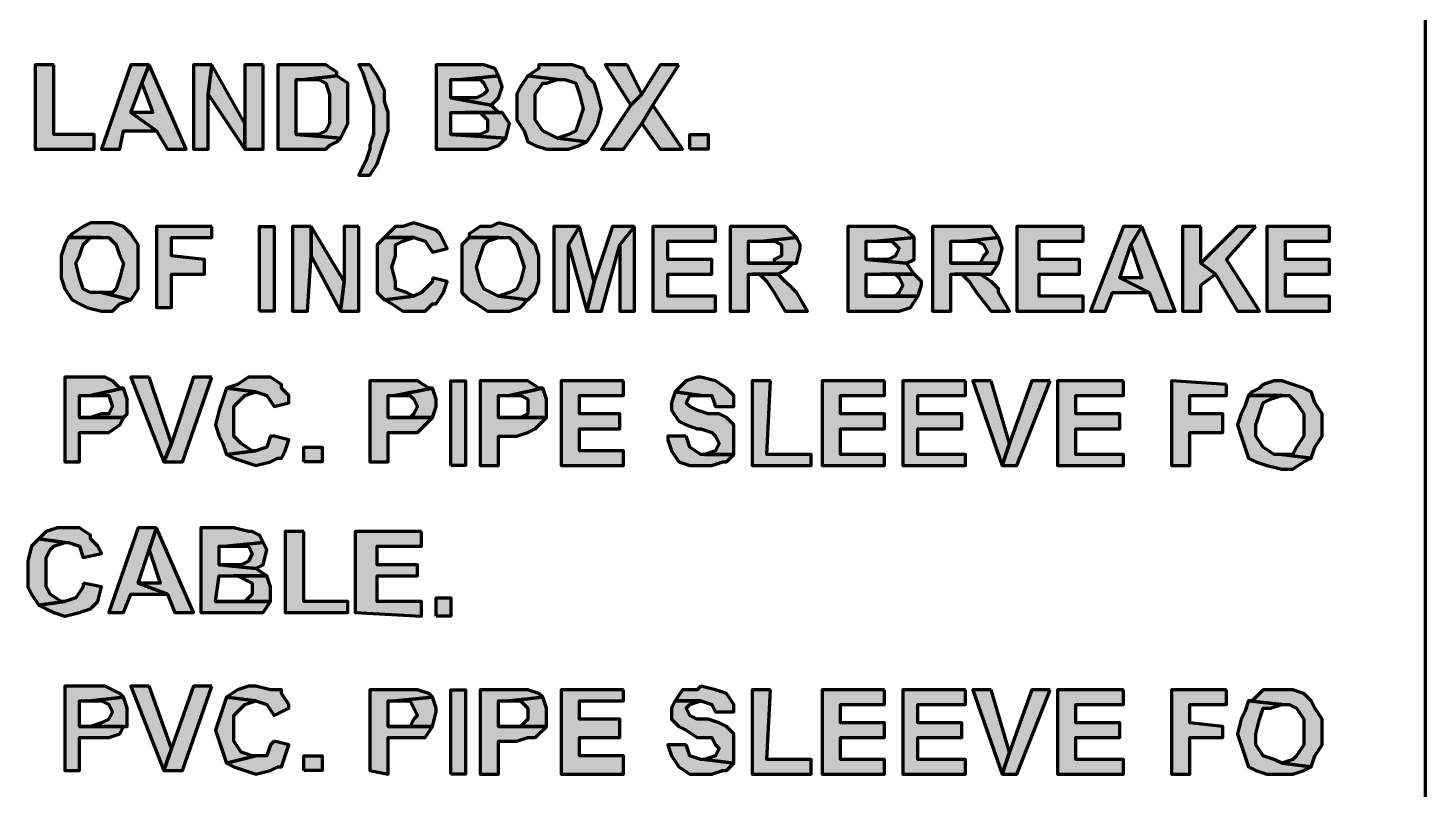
# Model space of a CAD drawing. Header units: inches. Extents: x 16 to 776, y 37 to 575.
# Drawn here: x 637.2 to 700.5, y 135 to 169.5 of the extents above; entities that cross this region are included whole.
import ezdxf

# ---------------------------------------------------------------- set-up
doc = ezdxf.new("R2010")
doc.units = ezdxf.units.IN
doc.header["$MEASUREMENT"] = 0
doc.layers.add('H', color=7, linetype='CONTINUOUS', lineweight=100)
doc.layers.add('P', color=250, linetype='CONTINUOUS', lineweight=100)

msp = doc.modelspace()

# ---------------------------------------------------------------- hatches: boundary and pattern name
at = {"layer": 'H', "linetype": 'Continuous'}
for points in [[(638.333, 167.833), (637.5, 167.833), (637.5, 164), (640.167, 164), (640.167, 164.667), (638.333, 164.667)], [(642.667, 167.833), (641.833, 167.833), (640.5, 164), (641.333, 164), (641.5, 164.833), (643, 164.833), (641.833, 165.667), (642.333, 167)], [(642.667, 167.833), (642.333, 167), (642.833, 165.667), (641.833, 165.667), (643, 164.833), (643.5, 164), (644.333, 164)], [(645.5, 167.833), (644.667, 167.833), (644.667, 164), (645.333, 164), (645.333, 166.5)], [(645.5, 167.833), (645.333, 166.5), (647, 164), (647, 165.167)], [(647.833, 167.833), (647, 167.833), (647, 165.167), (647, 164), (647.833, 164)], [(650, 167.833), (648.5, 167.833), (648.5, 164), (650, 164), (650.167, 164), (650.667, 164), (650.833, 164.167), (651.167, 164.333), (651.333, 164.5), (649.333, 164.667), (649.333, 167.167), (649.667, 167.167), (651.167, 167.333), (651.167, 167.5), (650.667, 167.833), (650.5, 167.833)], [(651.167, 167.333), (649.667, 167.167), (649.833, 167.167), (650.333, 167.167), (650.667, 167), (650.833, 166.5), (650.833, 166), (650.833, 165.667), (650.833, 165.167), (650.667, 164.833), (650.333, 164.667), (650, 164.667), (649.333, 164.667), (651.333, 164.5), (651.667, 165.167), (651.667, 165.333), (651.667, 165.833), (651.667, 166.333), (651.667, 166.833), (651.667, 167)], [(652.667, 167.833), (652.167, 167.833), (652.333, 167.5), (652.5, 167), (652.667, 166.5), (652.833, 166), (652.833, 165.333), (652.833, 164.833), (652.833, 164.667), (652.667, 164.167), (652.667, 164), (652.5, 163.5), (652.167, 162.833), (652.667, 162.833), (653, 163.333), (653.167, 163.833), (653.333, 164.333), (653.5, 164.833), (653.5, 165.333), (653.5, 165.667), (653.333, 166.167), (653.333, 166.667), (653.167, 167), (653, 167.333)], [(657.167, 167.833), (655.667, 167.833), (655.667, 164), (657, 164), (657.5, 164), (657.833, 164), (658, 164), (658.5, 164.167), (658.833, 164.5), (656.333, 164.667), (656.333, 165.667), (657, 165.667), (658.667, 165.667), (658.5, 165.667), (658.167, 166), (656.333, 166.333), (656.333, 167.167), (656.833, 167.167), (658.5, 167.333), (658.333, 167.667), (657.833, 167.833), (657.667, 167.833)], [(658.5, 167.333), (656.833, 167.167), (657.167, 167.167), (657.667, 167.167), (657.833, 167), (658, 166.667), (657.833, 166.5), (657.5, 166.333), (657, 166.333), (656.333, 166.333), (658.167, 166), (658.5, 166.333), (658.667, 166.833)], [(659.833, 167.333), (659.5, 166.833), (659.333, 166.5), (659.333, 165.833), (659.333, 165.333), (659.667, 164.833), (659.833, 164.333), (660.167, 164.167), (660.667, 164), (661.167, 164), (661.667, 164), (662.167, 164.167), (662.5, 164.333), (661.167, 164.5), (660.833, 164.667), (660.5, 164.833), (660.167, 165.333), (660.167, 165.833), (660.167, 166.5), (660.5, 167), (660.667, 167), (661.167, 167.167)], [(661.167, 167.833), (660.833, 167.833), (660.333, 167.833), (660.333, 167.667), (659.833, 167.333), (661.167, 167.167), (661.5, 167.167), (662, 167), (662.167, 166.5), (662.333, 165.833), (662.167, 165.333), (662, 164.833), (661.667, 164.667), (661.167, 164.5), (662.5, 164.333), (662.833, 164.833), (663, 165.167), (663.167, 165.833), (663, 166.5), (662.833, 167), (662.5, 167.333), (662.333, 167.667), (661.833, 167.833)], [(666.667, 167.833), (665.833, 167.833), (665, 166.5), (664.5, 166), (663.167, 164), (664.167, 164), (665, 165.167), (665.5, 166)], [(664.333, 167.833), (663.333, 167.833), (664.5, 166), (665, 166.5)], [(665.5, 166), (665, 165.167), (665.833, 164), (666.833, 164)], [(658.667, 165.667), (657, 165.667), (657.167, 165.667), (657.667, 165.667), (658, 165.333), (658, 165.167), (658, 164.833), (657.667, 164.667), (657.167, 164.667), (656.333, 164.667), (658.833, 164.5), (659, 165.167)], [(667.167, 164), (667.167, 164.667), (668, 164.667), (668, 164)], [(640.5, 160.667), (640, 160.667), (639.667, 160.5), (639.167, 160.167), (639, 160), (640.5, 160), (640.833, 160), (641.167, 159.667), (641.333, 159.167), (641.5, 158.833), (641.333, 158.167), (641.167, 157.667), (641, 157.5), (640.5, 157.5), (641.833, 157.167), (642.167, 157.667), (642.167, 158.167), (642.167, 158.667), (642.167, 158.833), (642.167, 159.167), (642.167, 159.667), (641.833, 160.167), (641.5, 160.5), (641, 160.667)], [(645.5, 160.5), (643, 160.5), (643, 156.833), (643.667, 156.833), (643.667, 158.333), (645.167, 158.333), (645.167, 159), (643.667, 159.167), (643.667, 160), (645.5, 160)], [(647.667, 156.667), (647.667, 160.5), (648.333, 160.5), (648.333, 156.667)], [(650, 160.5), (649.167, 160.5), (649.167, 156.667), (649.833, 156.667), (650, 159.167)], [(650, 160.5), (650, 159.167), (651.333, 156.667), (651.5, 158)], [(652.167, 160.5), (651.5, 160.5), (651.5, 158), (651.333, 156.667), (652.167, 156.667)], [(654.667, 160.667), (654.167, 160.5), (653.833, 160.5), (653.333, 160), (654.667, 160), (655.167, 159.833), (655.5, 159.333), (656.167, 159.5), (656, 159.833), (655.833, 160.167), (655.667, 160.333), (655.167, 160.5)], [(658.5, 160.667), (658.167, 160.5), (657.667, 160.5), (657.167, 160.167), (657.167, 160), (658.5, 160), (659, 160), (659.333, 159.667), (659.5, 159.167), (659.667, 158.667), (659.5, 158), (659.333, 157.667), (659, 157.5), (658.5, 157.333), (659.833, 157.167), (660.167, 157.5), (660.333, 158), (660.333, 158.667), (660.333, 159.167), (660.167, 159.667), (659.833, 160), (659.5, 160.333), (659.167, 160.5)], [(662.167, 160.5), (661, 160.5), (661, 156.667), (661.667, 156.667), (661.667, 159.667)], [(662.167, 160.5), (661.667, 159.667), (662.5, 156.667), (662.833, 158)], [(664.667, 160.5), (663.667, 160.5), (662.833, 158), (662.5, 156.667), (663.167, 156.667), (664, 159.667)], [(664.667, 160.5), (664, 159.667), (664, 156.667), (664.667, 156.667)], [(668.333, 160.5), (665.5, 160.5), (665.5, 156.667), (668.333, 156.667), (668.333, 157.333), (666.167, 157.333), (666.167, 158.333), (668.167, 158.333), (668.167, 159), (666.167, 159), (666.167, 159.833), (668.333, 159.833)], [(670.667, 160.5), (669, 160.5), (669, 156.667), (669.833, 156.667), (669.833, 158.333), (670, 158.333), (671.167, 158.333), (671.5, 158.5), (671.833, 158.833), (669.833, 158.833), (669.833, 159.833), (670.5, 159.833), (672, 160), (671.5, 160.5), (671.333, 160.5)], [(676, 160.5), (674.333, 160.5), (674.333, 156.667), (675.667, 156.667), (676.167, 156.667), (676.5, 156.667), (676.667, 156.667), (677.167, 156.833), (677.5, 157.333), (675.167, 157.333), (675.167, 158.333), (675.833, 158.333), (677.333, 158.333), (677, 158.833), (675.167, 159), (675.167, 159.833), (675.667, 159.833), (677.333, 160), (677, 160.333), (676.5, 160.5)], [(680, 160.5), (678.167, 160.5), (678.167, 156.667), (679, 156.667), (679, 158.333), (679.167, 158.333), (680.333, 158.333), (680.833, 158.333), (681.167, 158.833), (679, 158.833), (679, 159.833), (679.667, 159.833), (681.167, 160), (680.833, 160.5), (680.5, 160.5)], [(685, 160.5), (682, 160.5), (682, 156.667), (685, 156.667), (685, 157.333), (683, 157.333), (683, 158.333), (684.833, 158.333), (684.833, 159), (683, 159), (683, 159.833), (685, 159.833)], [(687.667, 160.5), (686.833, 160.5), (685.333, 156.667), (686, 156.667), (686.333, 157.5), (688, 157.5), (686.667, 158.167), (687.167, 159.667)], [(687.667, 160.5), (687.167, 159.667), (687.667, 158.167), (686.667, 158.167), (688, 157.5), (688.333, 156.667), (689.167, 156.667)], [(690.333, 160.5), (689.5, 160.5), (689.5, 156.667), (690.333, 156.667), (690.333, 157.833), (691, 158.333), (690.333, 158.833)], [(692.833, 160.5), (692, 160.5), (690.333, 158.833), (691, 158.333), (692, 156.667), (693, 156.667), (691.5, 159)], [(696.167, 160.5), (693.333, 160.5), (693.333, 156.667), (696.167, 156.667), (696.167, 157.333), (694.167, 157.333), (694.167, 158.333), (696.167, 158.333), (696.167, 159), (694.167, 159), (694.167, 159.833), (696.167, 159.833)], [(639, 160), (638.833, 159.667), (638.667, 159.167), (638.667, 158.667), (638.667, 158.167), (638.833, 157.667), (639.167, 157.167), (639.5, 157), (639.833, 156.833), (640.5, 156.667), (641, 156.667), (641.333, 157), (641.833, 157.167), (640.5, 157.5), (640, 157.5), (639.667, 157.667), (639.5, 158.167), (639.333, 158.833), (639.5, 159.167), (639.667, 159.667), (640, 160), (640.5, 160)], [(653.333, 160), (653, 159.667), (653, 159.167), (653, 158.667), (653, 158), (653, 157.5), (653.333, 157.167), (654.667, 157.333), (654.333, 157.5), (653.833, 157.667), (653.833, 158), (653.667, 158.667), (653.833, 159.167), (653.833, 159.667), (654.167, 159.833), (654.667, 160)], [(657.167, 160), (656.833, 159.667), (656.833, 159.167), (656.833, 158.667), (656.833, 158), (656.833, 157.5), (657.167, 157.167), (657.5, 157), (658, 156.667), (658.5, 156.667), (659, 156.667), (659.5, 156.833), (659.833, 157.167), (658.5, 157.333), (658.167, 157.5), (657.833, 157.667), (657.667, 158), (657.5, 158.667), (657.667, 159.167), (657.833, 159.667), (658, 159.833), (658.5, 160)], [(672, 160), (670.5, 159.833), (671, 159.833), (671.333, 159.667), (671.333, 159.333), (671.333, 159.167), (671, 159), (671, 158.833), (670.5, 158.833), (669.833, 158.833), (671.833, 158.833), (672, 158.833), (672.167, 159.5), (672.167, 159.667)], [(677.333, 160), (675.667, 159.833), (675.833, 159.833), (676.333, 159.833), (676.5, 159.667), (676.667, 159.5), (676.5, 159.167), (676.167, 159), (675.667, 159), (675.167, 159), (677, 158.833), (677.333, 159), (677.333, 159.667)], [(681.167, 160), (679.667, 159.833), (680.167, 159.833), (680.5, 159.667), (680.667, 159.333), (680.5, 159.167), (680.333, 158.833), (680.167, 158.833), (679.5, 158.833), (679, 158.833), (681.167, 158.833), (681.333, 159.5)], [(655.5, 158.167), (655.5, 158), (655, 157.5), (654.667, 157.333), (653.333, 157.167), (653.667, 157), (654.167, 156.667), (654.667, 156.667), (655.167, 156.667), (655.5, 157), (655.667, 157), (656, 157.5), (656.167, 158)], [(671.167, 158.333), (670, 158.333), (670.333, 158.333), (670.5, 158.167), (670.667, 158), (671, 157.5), (671.5, 156.667), (672.5, 156.667), (672, 157.5), (671.833, 157.667), (671.5, 158)], [(677.333, 158.333), (675.833, 158.333), (676, 158.333), (676.5, 158.333), (676.667, 158.167), (676.833, 157.833), (676.667, 157.5), (676.5, 157.333), (675.833, 157.333), (675.167, 157.333), (677.5, 157.333), (677.667, 157.833), (677.667, 158)], [(680.333, 158.333), (679.167, 158.333), (679.5, 158.333), (679.833, 158), (680.167, 157.5), (680.833, 156.667), (681.667, 156.667), (681.167, 157.5), (681.167, 157.667), (680.833, 158)], [(640, 153.667), (638.833, 153.667), (638.833, 149.833), (639.5, 149.833), (639.5, 151.167), (640, 151.167), (640.333, 151.167), (640.833, 151.167), (641.333, 151.5), (641.5, 151.833), (639.5, 151.833), (639.5, 152.833), (640, 152.833), (641.5, 153.167), (641.333, 153.167), (641, 153.5), (640.667, 153.667)], [(642.667, 153.667), (641.833, 153.667), (643.333, 149.833), (643.667, 150.667)], [(645.5, 153.667), (644.667, 153.667), (643.667, 150.667), (643.333, 149.833), (644.167, 149.833)], [(647.5, 153.667), (647.167, 153.667), (646.667, 153.333), (646.167, 153.167), (647.5, 153), (648, 152.833), (648.333, 152.333), (649, 152.5), (649, 152.833), (648.667, 153.167), (648.667, 153.333), (648.167, 153.667)], [(654, 153.5), (652.667, 153.5), (652.667, 149.833), (653.5, 149.833), (653.5, 151.167), (654, 151.167), (654.333, 151.167), (654.833, 151.167), (655.167, 151.5), (655.5, 151.833), (653.5, 151.833), (653.5, 152.833), (653.833, 152.833), (655.5, 153.167), (655.333, 153.167), (654.833, 153.5), (654.667, 153.5)], [(656.333, 149.667), (656.333, 153.5), (657, 153.5), (657, 149.667)], [(659, 153.5), (657.667, 153.5), (657.667, 149.667), (658.5, 149.667), (658.5, 151), (659, 151), (659.333, 151), (659.833, 151.167), (660.167, 151.333), (660.667, 151.833), (658.5, 151.833), (658.5, 152.833), (659, 152.833), (660.5, 153.167), (660.333, 153.167), (659.833, 153.5), (659.667, 153.5)], [(664.167, 153.5), (661.333, 153.5), (661.333, 149.667), (664.167, 149.667), (664.167, 150.333), (662.167, 150.333), (662.167, 151.333), (664, 151.333), (664, 152), (662.167, 152), (662.167, 152.833), (664.167, 152.833)], [(667.667, 153.667), (667.5, 153.667), (667, 153.5), (666.833, 153.333), (666.5, 153), (667.667, 152.833), (668.167, 152.833), (668.333, 152.333), (669.167, 152.333), (669.167, 152.833), (668.833, 153.167), (668.333, 153.5)], [(670.833, 153.5), (670, 153.5), (670, 149.667), (672.667, 149.667), (672.667, 150.167), (670.667, 150.167)], [(676, 153.5), (673.167, 153.5), (673.167, 149.667), (676, 149.667), (676, 150.167), (674, 150.167), (674, 151.333), (676, 151.333), (676, 152), (674, 152), (674, 152.833), (676, 152.833)], [(679.667, 153.5), (676.833, 153.5), (676.833, 149.667), (679.667, 149.667), (679.667, 150.167), (677.5, 150.167), (677.5, 151.333), (679.5, 151.333), (679.5, 152), (677.5, 152), (677.5, 152.833), (679.667, 152.833)], [(680.833, 153.5), (680, 153.5), (681.333, 149.667), (681.667, 150.667)], [(683.5, 153.5), (682.667, 153.5), (681.667, 150.667), (681.333, 149.667), (682, 149.667)], [(686.833, 153.5), (683.833, 153.5), (683.833, 149.667), (686.833, 149.667), (686.833, 150.167), (684.667, 150.167), (684.667, 151.333), (686.667, 151.333), (686.667, 152), (684.667, 152), (684.667, 152.833), (686.833, 152.833)], [(691.5, 153.333), (689, 153.5), (689, 149.667), (689.833, 149.667), (689.833, 151.167), (691.333, 151.167), (691.333, 152), (689.833, 152), (689.833, 152.833), (691.5, 152.833)], [(694, 153.5), (693.667, 153.5), (693.167, 153.333), (693, 153.167), (692.667, 153), (692.5, 152.833), (694, 152.833), (694.333, 152.833), (694.667, 152.5), (695, 152), (695, 151.5), (695, 151), (694.667, 150.5), (694.5, 150.167), (694, 150.167), (695.333, 150), (695.5, 150.5), (695.833, 151), (695.833, 151.5), (695.833, 152), (695.5, 152.5), (695.333, 153), (695, 153.167), (694.5, 153.333)], [(641.5, 153.167), (640, 152.833), (640.5, 152.833), (640.833, 152.833), (641, 152.333), (640.833, 152), (640.5, 152), (640, 151.833), (639.5, 151.833), (641.5, 151.833), (641.667, 152), (641.667, 152.333), (641.667, 152.667)], [(646.167, 153.167), (646, 152.667), (645.833, 152.167), (645.667, 151.5), (645.833, 151), (646, 150.667), (646.167, 150.167), (647.5, 150.333), (647.333, 150.333), (646.833, 150.667), (646.5, 151), (646.5, 151.667), (646.5, 152.333), (646.833, 152.667), (647, 152.833), (647.5, 153)], [(655.5, 153.167), (653.833, 152.833), (654.5, 152.833), (654.667, 152.667), (654.833, 152.333), (654.667, 152), (654.5, 151.833), (653.833, 151.833), (653.5, 151.833), (655.5, 151.833), (655.667, 152.333), (655.667, 152.667)], [(660.5, 153.167), (659, 152.833), (659.5, 152.833), (659.833, 152.667), (659.833, 152.333), (659.833, 152), (659.5, 151.833), (659, 151.833), (658.5, 151.833), (660.667, 151.833), (660.667, 152.333), (660.667, 152.667)], [(666.5, 153), (666.333, 152.5), (666.333, 152.167), (666.667, 151.667), (667, 151.5), (667.5, 151.333), (667.667, 151.333), (668.167, 151.167), (668.333, 151), (668.5, 150.667), (668.333, 150.333), (667.833, 150.167), (669.167, 150.167), (669.167, 150.667), (669.167, 150.833), (669.167, 151.5), (668.833, 151.833), (668.5, 152), (668, 152), (667.5, 152.167), (667.167, 152.333), (667, 152.5), (667.167, 152.833), (667.667, 152.833)], [(692.5, 152.833), (692.333, 152.333), (692.167, 152), (692, 151.5), (692.167, 151), (692.333, 150.5), (692.5, 150), (692.833, 149.833), (693.333, 149.667), (694, 149.5), (694.5, 149.5), (695, 149.833), (695.333, 150), (694, 150.167), (693.667, 150.167), (693.167, 150.5), (692.833, 151), (692.833, 151.5), (693, 152), (693.167, 152.5), (693.5, 152.667), (694, 152.833)], [(648.333, 151), (648.167, 151), (648, 150.5), (647.5, 150.333), (646.167, 150.167), (646.5, 150), (647, 149.833), (647.5, 149.667), (648.167, 149.833), (648.5, 150), (648.667, 150), (648.833, 150.333), (649, 150.833)], [(667, 151), (666.167, 151), (666.167, 150.833), (666.333, 150.333), (666.667, 149.833), (667.167, 149.667), (667.833, 149.667), (668.167, 149.667), (668.667, 149.833), (668.833, 149.833), (669.167, 150.167), (667.833, 150.167), (667.667, 150.167), (667.167, 150.5)], [(649.667, 149.833), (649.667, 150.5), (650.5, 150.5), (650.5, 149.833)], [(637.667, 146.333), (637.333, 146), (637.167, 145.333), (637.167, 144.833), (637.167, 144.167), (637.333, 143.833), (637.667, 143.333), (638.833, 143.5), (638.667, 143.5), (638.167, 143.833), (638, 144.167), (638, 144.833), (638, 145.5), (638.167, 145.833), (638.333, 146), (638.833, 146.167)], [(639, 146.833), (638.5, 146.833), (638, 146.667), (637.667, 146.333), (638.833, 146.167), (639, 146.167), (639.5, 146), (639.667, 145.5), (640.5, 145.667), (640.333, 146), (640, 146.333), (640, 146.5), (639.5, 146.833)], [(643, 146.833), (642.167, 146.833), (640.833, 143), (641.5, 143), (641.833, 143.833), (643.5, 143.833), (642.167, 144.333), (642.667, 145.833)], [(643, 146.833), (642.667, 145.833), (643.167, 144.333), (642.167, 144.333), (643.5, 143.833), (643.833, 143), (644.667, 143)], [(646.5, 146.833), (645, 146.833), (645, 143), (646.333, 143), (646.833, 143), (647.333, 143), (647.833, 143), (648.167, 143.5), (645.667, 143.5), (645.833, 144.667), (646.5, 144.667), (648, 144.667), (647.5, 145), (645.833, 145.167), (645.833, 146), (646.167, 146), (647.833, 146.167), (647.667, 146.5), (647.333, 146.667), (647.167, 146.667)], [(649.667, 146.667), (648.833, 146.667), (648.833, 143), (651.667, 143), (651.667, 143.5), (649.667, 143.5)], [(655, 146.667), (652, 146.667), (652, 143), (655, 142.833), (655, 143.5), (653, 143.5), (653, 144.667), (654.833, 144.667), (654.833, 145.167), (653, 145.167), (653, 146), (655, 146)], [(647.833, 146.167), (646.167, 146), (646.5, 146), (647, 146), (647.167, 146), (647.333, 145.667), (647.167, 145.333), (646.833, 145.167), (646.333, 145.167), (645.833, 145.167), (647.5, 145), (647.833, 145.167), (648, 145.833)], [(648, 144.667), (646.5, 144.667), (646.667, 144.667), (647, 144.5), (647.333, 144.333), (647.333, 144), (647.333, 143.833), (647, 143.5), (646.5, 143.5), (645.667, 143.5), (648.167, 143.5), (648.167, 144), (648.167, 144.167)], [(639.667, 144.333), (639.667, 144.167), (639.333, 143.667), (638.833, 143.5), (637.667, 143.333), (638, 143.167), (638.333, 143), (638.833, 142.833), (639.5, 143), (640, 143.167), (640.333, 143.5), (640.5, 144.167)], [(655.667, 142.833), (655.667, 143.667), (656.333, 143.667), (656.333, 142.833)], [(640, 139.667), (638.833, 139.667), (638.833, 135.833), (639.5, 135.833), (639.5, 137.333), (640, 137.333), (640.333, 137.333), (640.833, 137.333), (641.333, 137.5), (641.5, 137.833), (639.5, 137.833), (639.5, 139), (640, 139), (641.5, 139.167), (641.333, 139.333), (641, 139.5), (640.667, 139.667)], [(642.667, 139.667), (641.833, 139.667), (643.333, 135.833), (643.667, 136.833)], [(645.5, 139.667), (644.667, 139.667), (643.667, 136.833), (643.333, 135.833), (644.167, 135.833)], [(647.5, 139.667), (647.167, 139.667), (646.667, 139.5), (646.167, 139.167), (647.5, 139), (648, 138.833), (648.333, 138.333), (649, 138.667), (649, 138.833), (648.667, 139.333), (648.667, 139.5), (648.167, 139.5)], [(654, 139.5), (652.667, 139.5), (652.667, 135.833), (653.5, 135.667), (653.5, 137.333), (654, 137.333), (654.333, 137.333), (654.833, 137.333), (655.167, 137.333), (655.5, 137.833), (653.5, 137.833), (653.5, 139), (653.833, 139), (655.5, 139.167), (655.333, 139.333), (654.833, 139.5), (654.667, 139.5)], [(656.333, 135.667), (656.333, 139.5), (657, 139.5), (657, 135.667)], [(659, 139.5), (657.667, 139.5), (657.667, 135.667), (658.5, 135.667), (658.5, 137.167), (659, 137.167), (659.333, 137.167), (659.833, 137.333), (660.167, 137.333), (660.667, 137.833), (658.5, 137.833), (658.5, 139), (659, 139), (660.5, 139.167), (660.333, 139.333), (659.833, 139.5), (659.667, 139.5)], [(664.167, 139.5), (661.333, 139.5), (661.333, 135.667), (664.167, 135.667), (664.167, 136.5), (662.167, 136.5), (662.167, 137.333), (664, 137.333), (664, 138.167), (662.167, 138.167), (662.167, 139), (664.167, 139)], [(667.667, 139.667), (667.5, 139.5), (667, 139.5), (666.833, 139.5), (666.5, 139), (667.667, 139), (668.167, 138.833), (668.333, 138.5), (669.167, 138.5), (669.167, 138.833), (668.833, 139.333), (668.333, 139.5)], [(670.833, 139.5), (670, 139.5), (670, 135.667), (672.667, 135.667), (672.667, 136.333), (670.667, 136.333)], [(676, 139.5), (673.167, 139.5), (673.167, 135.667), (676, 135.667), (676, 136.333), (674, 136.333), (674, 137.333), (676, 137.333), (676, 138), (674, 138), (674, 138.833), (676, 138.833)], [(679.667, 139.5), (676.833, 139.5), (676.833, 135.667), (679.667, 135.667), (679.667, 136.333), (677.5, 136.333), (677.5, 137.333), (679.5, 137.333), (679.5, 138), (677.5, 138), (677.5, 138.833), (679.667, 138.833)], [(680.833, 139.5), (680, 139.5), (681.333, 135.667), (681.667, 136.667)], [(683.5, 139.5), (682.667, 139.5), (681.667, 136.667), (681.333, 135.667), (682, 135.667)], [(686.833, 139.5), (683.833, 139.5), (683.833, 135.667), (686.833, 135.667), (686.833, 136.333), (684.667, 136.333), (684.667, 137.333), (686.667, 137.333), (686.667, 138), (684.667, 138), (684.667, 138.833), (686.833, 138.833)], [(691.5, 139.5), (689, 139.5), (689, 135.667), (689.833, 135.667), (689.833, 137.333), (691.333, 137.333), (691.333, 137.833), (689.833, 138), (689.833, 138.833), (691.5, 138.833)], [(694, 139.5), (693.667, 139.5), (693.167, 139.5), (693, 139.333), (692.667, 139), (692.5, 139), (694, 138.833), (694.333, 138.833), (694.667, 138.667), (695, 138.167), (695, 137.5), (695, 137), (694.667, 136.5), (694.5, 136.333), (694, 136.167), (695.333, 136), (695.5, 136.5), (695.833, 137), (695.833, 137.5), (695.833, 138.167), (695.5, 138.667), (695.333, 139), (695, 139.333), (694.5, 139.5)], [(641.5, 139.167), (640, 139), (640.5, 139), (640.833, 138.833), (641, 138.5), (640.833, 138.167), (640.5, 138), (640, 137.833), (639.5, 137.833), (641.5, 137.833), (641.667, 137.833), (641.667, 138.5), (641.667, 138.667)], [(646.167, 139.167), (646, 138.667), (645.833, 138.167), (645.667, 137.667), (645.833, 137.167), (646, 136.667), (646.167, 136.167), (647.5, 136.5), (647.333, 136.5), (646.833, 136.667), (646.5, 137.167), (646.5, 137.833), (646.5, 138.333), (646.833, 138.667), (647, 138.833), (647.5, 139)], [(655.5, 139.167), (653.833, 139), (654.5, 139), (654.667, 138.667), (654.833, 138.333), (654.667, 138.167), (654.5, 137.833), (653.833, 137.833), (653.5, 137.833), (655.5, 137.833), (655.667, 138.5), (655.667, 138.667)], [(660.5, 139.167), (659, 139), (659.5, 139), (659.833, 138.667), (659.833, 138.333), (659.833, 138.167), (659.5, 137.833), (659, 137.833), (658.5, 137.833), (660.667, 137.833), (660.667, 138.333), (660.667, 138.667)], [(666.5, 139), (666.333, 138.667), (666.333, 138.167), (666.667, 137.833), (667, 137.667), (667.5, 137.333), (667.667, 137.333), (668.167, 137.333), (668.333, 137), (668.5, 136.833), (668.333, 136.5), (667.833, 136.333), (669.167, 136.167), (669.167, 136.333), (669.167, 136.833), (669.167, 137), (669.167, 137.333), (669.167, 137.5), (668.833, 137.833), (668.5, 138), (668, 138.167), (667.5, 138.167), (667.167, 138.333), (667, 138.667), (667.167, 138.833), (667.667, 139)], [(692.5, 139), (692.333, 138.5), (692.167, 138.167), (692, 137.5), (692.167, 137), (692.333, 136.5), (692.5, 136), (692.833, 135.833), (693.333, 135.667), (694, 135.667), (694.5, 135.667), (695, 135.833), (695.333, 136), (694, 136.167), (693.667, 136.333), (693.167, 136.5), (692.833, 137), (692.833, 137.5), (693, 138.167), (693.167, 138.667), (693.5, 138.667), (694, 138.833)], [(648.333, 137.167), (648.167, 137), (648, 136.5), (647.5, 136.5), (646.167, 136.167), (646.5, 136), (647, 135.833), (647.5, 135.667), (648.167, 135.833), (648.5, 136), (648.667, 136), (648.833, 136.5), (649, 137)], [(667, 137), (666.167, 137), (666.333, 136.5), (666.667, 136), (667.167, 135.667), (667.833, 135.667), (668.167, 135.667), (668.667, 135.833), (668.833, 135.833), (669.167, 136.167), (667.833, 136.333), (667.667, 136.333), (667.167, 136.5)], [(649.667, 135.833), (649.667, 136.5), (650.5, 136.5), (650.5, 135.833)]]:
    msp.add_hatch(color=0, dxfattribs=at).paths.add_polyline_path(points)

# ---------------------------------------------------------------- linework, layer by layer
at = {"layer": 'P', "color": 0, "linetype": 'Continuous'}
for points in [[(700.5, 558.333), (700.5, 53.833)], [(638.333, 167.833), (637.5, 167.833), (637.5, 164), (640.167, 164), (640.167, 164.667), (638.333, 164.667), (638.333, 167.833)], [(642.667, 167.833), (641.833, 167.833), (640.5, 164), (641.333, 164), (641.5, 164.833), (643, 164.833), (641.833, 165.667), (642.333, 167), (642.667, 167.833)], [(642.667, 167.833), (642.333, 167), (642.833, 165.667), (641.833, 165.667), (643, 164.833), (643.5, 164), (644.333, 164), (642.667, 167.833)], [(645.5, 167.833), (644.667, 167.833), (644.667, 164), (645.333, 164), (645.333, 166.5), (645.5, 167.833)], [(645.5, 167.833), (645.333, 166.5), (647, 164), (647, 165.167), (645.5, 167.833)], [(647.833, 167.833), (647, 167.833), (647, 165.167), (647, 164), (647.833, 164), (647.833, 167.833)], [(650, 167.833), (648.5, 167.833), (648.5, 164), (650, 164), (650.167, 164), (650.667, 164), (650.833, 164.167), (651.167, 164.333), (651.333, 164.5), (649.333, 164.667), (649.333, 167.167), (649.667, 167.167), (651.167, 167.333), (651.167, 167.5), (650.667, 167.833), (650.5, 167.833), (650, 167.833)], [(651.167, 167.333), (649.667, 167.167), (649.833, 167.167), (650.333, 167.167), (650.667, 167), (650.833, 166.5), (650.833, 166.5), (650.833, 166), (650.833, 165.667), (650.833, 165.167), (650.667, 164.833), (650.333, 164.667), (650, 164.667), (649.333, 164.667), (651.333, 164.5), (651.667, 165.167), (651.667, 165.333), (651.667, 165.833), (651.667, 166.333), (651.667, 166.833), (651.667, 167), (651.167, 167.333)], [(652.667, 167.833), (652.167, 167.833), (652.333, 167.5), (652.5, 167), (652.667, 166.5), (652.667, 166.5), (652.833, 166), (652.833, 165.333), (652.833, 165.333), (652.833, 164.833), (652.833, 164.667), (652.667, 164.167), (652.667, 164), (652.5, 163.5), (652.5, 163.5), (652.167, 162.833), (652.667, 162.833), (653, 163.333), (653.167, 163.833), (653.333, 164.333), (653.333, 164.333), (653.5, 164.833), (653.5, 165.333), (653.5, 165.667), (653.333, 166.167), (653.333, 166.667), (653.167, 167), (653, 167.333), (652.667, 167.833)], [(657.167, 167.833), (655.667, 167.833), (655.667, 164), (657, 164), (657.5, 164), (657.833, 164), (658, 164), (658.5, 164.167), (658.833, 164.5), (656.333, 164.667), (656.333, 165.667), (657, 165.667), (658.667, 165.667), (658.5, 165.667), (658.167, 166), (656.333, 166.333), (656.333, 167.167), (656.833, 167.167), (658.5, 167.333), (658.333, 167.667), (657.833, 167.833), (657.667, 167.833), (657.167, 167.833)], [(658.5, 167.333), (656.833, 167.167), (657.167, 167.167), (657.667, 167.167), (657.833, 167), (658, 166.667), (657.833, 166.5), (657.5, 166.333), (657.5, 166.333), (657, 166.333), (656.333, 166.333), (658.167, 166), (658.5, 166.333), (658.667, 166.833), (658.5, 167.333)], [(659.833, 167.333), (659.5, 166.833), (659.333, 166.5), (659.333, 165.833), (659.333, 165.333), (659.667, 164.833), (659.833, 164.333), (660.167, 164.167), (660.667, 164), (661.167, 164), (661.667, 164), (662.167, 164.167), (662.5, 164.333), (662.5, 164.333), (661.167, 164.5), (660.833, 164.667), (660.5, 164.833), (660.5, 164.833), (660.167, 165.333), (660.167, 165.833), (660.167, 165.833), (660.167, 166.5), (660.5, 167), (660.667, 167), (661.167, 167.167), (659.833, 167.333)], [(661.167, 167.833), (660.833, 167.833), (660.333, 167.833), (660.333, 167.667), (659.833, 167.333), (659.833, 167.333), (661.167, 167.167), (661.5, 167.167), (662, 167), (662.167, 166.5), (662.333, 165.833), (662.333, 165.833), (662.167, 165.333), (662, 164.833), (661.667, 164.667), (661.167, 164.5), (662.5, 164.333), (662.833, 164.833), (663, 165.167), (663.167, 165.833), (663.167, 165.833), (663, 166.5), (662.833, 167), (662.5, 167.333), (662.333, 167.667), (661.833, 167.833), (661.167, 167.833)], [(666.667, 167.833), (665.833, 167.833), (665, 166.5), (664.5, 166), (663.167, 164), (664.167, 164), (665, 165.167), (665.5, 166), (666.667, 167.833)], [(664.333, 167.833), (663.333, 167.833), (664.5, 166), (665, 166.5), (664.333, 167.833)], [(665.5, 166), (665, 165.167), (665.833, 164), (666.833, 164), (665.5, 166)], [(658.667, 165.667), (657, 165.667), (657.167, 165.667), (657.667, 165.667), (658, 165.333), (658, 165.167), (658, 164.833), (657.667, 164.667), (657.167, 164.667), (656.333, 164.667), (658.833, 164.5), (659, 165.167), (659, 165.167), (658.667, 165.667)], [(667.167, 164), (667.167, 164.667), (668, 164.667), (668, 164), (667.167, 164)], [(640.5, 160.667), (640, 160.667), (639.667, 160.5), (639.667, 160.5), (639.167, 160.167), (639, 160), (640.5, 160), (640.833, 160), (641.167, 159.667), (641.333, 159.167), (641.5, 158.833), (641.5, 158.833), (641.333, 158.167), (641.167, 157.667), (641, 157.5), (640.5, 157.5), (641.833, 157.167), (642.167, 157.667), (642.167, 158.167), (642.167, 158.667), (642.167, 158.833), (642.167, 159.167), (642.167, 159.667), (641.833, 160.167), (641.5, 160.5), (641, 160.667), (640.5, 160.667)], [(645.5, 160.5), (643, 160.5), (643, 156.833), (643.667, 156.833), (643.667, 158.333), (645.167, 158.333), (645.167, 159), (643.667, 159.167), (643.667, 160), (645.5, 160), (645.5, 160.5)], [(647.667, 156.667), (647.667, 160.5), (648.333, 160.5), (648.333, 156.667), (647.667, 156.667)], [(650, 160.5), (649.167, 160.5), (649.167, 156.667), (649.833, 156.667), (650, 159.167), (650, 160.5)], [(650, 160.5), (650, 159.167), (651.333, 156.667), (651.5, 158), (650, 160.5)], [(652.167, 160.5), (651.5, 160.5), (651.5, 158), (651.333, 156.667), (652.167, 156.667), (652.167, 160.5)], [(654.667, 160.667), (654.167, 160.5), (653.833, 160.5), (653.333, 160), (653.333, 160), (654.667, 160), (654.667, 160), (655.167, 159.833), (655.167, 159.833), (655.5, 159.333), (656.167, 159.5), (656, 159.833), (655.833, 160.167), (655.667, 160.333), (655.167, 160.5), (654.667, 160.667)], [(658.5, 160.667), (658.167, 160.5), (657.667, 160.5), (657.667, 160.5), (657.167, 160.167), (657.167, 160), (658.5, 160), (659, 160), (659.333, 159.667), (659.5, 159.167), (659.667, 158.667), (659.667, 158.667), (659.5, 158), (659.333, 157.667), (659, 157.5), (658.5, 157.333), (659.833, 157.167), (660.167, 157.5), (660.333, 158), (660.333, 158.667), (660.333, 158.667), (660.333, 159.167), (660.167, 159.667), (659.833, 160), (659.5, 160.333), (659.167, 160.5), (658.5, 160.667)], [(662.167, 160.5), (661, 160.5), (661, 156.667), (661.667, 156.667), (661.667, 159.667), (662.167, 160.5)], [(662.167, 160.5), (661.667, 159.667), (662.5, 156.667), (662.833, 158), (662.167, 160.5)], [(664.667, 160.5), (663.667, 160.5), (662.833, 158), (662.5, 156.667), (663.167, 156.667), (664, 159.667), (664.667, 160.5)], [(664.667, 160.5), (664, 159.667), (664, 156.667), (664.667, 156.667), (664.667, 160.5)], [(668.333, 160.5), (665.5, 160.5), (665.5, 156.667), (668.333, 156.667), (668.333, 157.333), (666.167, 157.333), (666.167, 158.333), (668.167, 158.333), (668.167, 159), (666.167, 159), (666.167, 159.833), (668.333, 159.833), (668.333, 160.5)], [(670.667, 160.5), (669, 160.5), (669, 156.667), (669.833, 156.667), (669.833, 158.333), (670, 158.333), (671.167, 158.333), (671.5, 158.5), (671.833, 158.833), (669.833, 158.833), (669.833, 159.833), (670.5, 159.833), (672, 160), (672, 160), (671.5, 160.5), (671.333, 160.5), (670.667, 160.5)], [(676, 160.5), (674.333, 160.5), (674.333, 156.667), (675.667, 156.667), (676.167, 156.667), (676.5, 156.667), (676.667, 156.667), (677.167, 156.833), (677.5, 157.333), (675.167, 157.333), (675.167, 158.333), (675.833, 158.333), (677.333, 158.333), (677.333, 158.333), (677, 158.833), (675.167, 159), (675.167, 159.833), (675.667, 159.833), (677.333, 160), (677, 160.333), (676.5, 160.5), (676.5, 160.5), (676, 160.5)], [(680, 160.5), (678.167, 160.5), (678.167, 156.667), (679, 156.667), (679, 158.333), (679.167, 158.333), (680.333, 158.333), (680.833, 158.333), (681.167, 158.833), (679, 158.833), (679, 159.833), (679.667, 159.833), (681.167, 160), (681.167, 160), (680.833, 160.5), (680.5, 160.5), (680, 160.5)], [(685, 160.5), (682, 160.5), (682, 156.667), (685, 156.667), (685, 157.333), (683, 157.333), (683, 158.333), (684.833, 158.333), (684.833, 159), (683, 159), (683, 159.833), (685, 159.833), (685, 160.5)], [(687.667, 160.5), (686.833, 160.5), (685.333, 156.667), (686, 156.667), (686.333, 157.5), (688, 157.5), (686.667, 158.167), (687.167, 159.667), (687.667, 160.5)], [(687.667, 160.5), (687.167, 159.667), (687.667, 158.167), (686.667, 158.167), (688, 157.5), (688.333, 156.667), (689.167, 156.667), (687.667, 160.5)], [(690.333, 160.5), (689.5, 160.5), (689.5, 156.667), (690.333, 156.667), (690.333, 157.833), (691, 158.333), (690.333, 158.833), (690.333, 160.5)], [(692.833, 160.5), (692, 160.5), (690.333, 158.833), (691, 158.333), (692, 156.667), (693, 156.667), (691.5, 159), (692.833, 160.5)], [(696.167, 160.5), (693.333, 160.5), (693.333, 156.667), (696.167, 156.667), (696.167, 157.333), (694.167, 157.333), (694.167, 158.333), (696.167, 158.333), (696.167, 159), (694.167, 159), (694.167, 159.833), (696.167, 159.833), (696.167, 160.5)], [(639, 160), (638.833, 159.667), (638.667, 159.167), (638.667, 158.667), (638.667, 158.167), (638.833, 157.667), (639.167, 157.167), (639.5, 157), (639.833, 156.833), (640.5, 156.667), (641, 156.667), (641.333, 157), (641.833, 157.167), (641.833, 157.167), (640.5, 157.5), (640, 157.5), (639.667, 157.667), (639.667, 157.667), (639.5, 158.167), (639.333, 158.833), (639.333, 158.833), (639.5, 159.167), (639.667, 159.667), (640, 160), (640.5, 160), (639, 160)], [(653.333, 160), (653, 159.667), (653, 159.167), (653, 158.667), (653, 158), (653, 157.5), (653.333, 157.167), (654.667, 157.333), (654.333, 157.5), (653.833, 157.667), (653.833, 157.667), (653.833, 158), (653.667, 158.667), (653.833, 159.167), (653.833, 159.667), (654.167, 159.833), (654.667, 160), (653.333, 160)], [(657.167, 160), (656.833, 159.667), (656.833, 159.167), (656.833, 158.667), (656.833, 158), (656.833, 157.5), (657.167, 157.167), (657.5, 157), (658, 156.667), (658.5, 156.667), (659, 156.667), (659.5, 156.833), (659.833, 157.167), (659.833, 157.167), (658.5, 157.333), (658.167, 157.5), (657.833, 157.667), (657.833, 157.667), (657.667, 158), (657.5, 158.667), (657.5, 158.667), (657.667, 159.167), (657.833, 159.667), (658, 159.833), (658.5, 160), (657.167, 160)], [(672, 160), (670.5, 159.833), (670.5, 159.833), (671, 159.833), (671.333, 159.667), (671.333, 159.333), (671.333, 159.167), (671, 159), (671, 158.833), (670.5, 158.833), (669.833, 158.833), (671.833, 158.833), (672, 158.833), (672.167, 159.5), (672.167, 159.667), (672, 160)], [(677.333, 160), (675.667, 159.833), (675.833, 159.833), (676.333, 159.833), (676.5, 159.667), (676.667, 159.5), (676.5, 159.167), (676.167, 159), (676.167, 159), (675.667, 159), (675.167, 159), (677, 158.833), (677.333, 159), (677.333, 159.667), (677.333, 160)], [(681.167, 160), (679.667, 159.833), (679.667, 159.833), (680.167, 159.833), (680.5, 159.667), (680.667, 159.333), (680.5, 159.167), (680.333, 158.833), (680.167, 158.833), (679.5, 158.833), (679, 158.833), (681.167, 158.833), (681.167, 158.833), (681.333, 159.5), (681.333, 159.5), (681.167, 160)], [(655.5, 158.167), (655.5, 158), (655, 157.5), (655, 157.5), (654.667, 157.333), (653.333, 157.167), (653.667, 157), (654.167, 156.667), (654.667, 156.667), (654.667, 156.667), (655.167, 156.667), (655.5, 157), (655.667, 157), (656, 157.5), (656.167, 158), (655.5, 158.167)], [(671.167, 158.333), (670, 158.333), (670.333, 158.333), (670.5, 158.167), (670.667, 158), (671, 157.5), (671.5, 156.667), (672.5, 156.667), (672, 157.5), (671.833, 157.667), (671.5, 158), (671.167, 158.333)], [(677.333, 158.333), (675.833, 158.333), (676, 158.333), (676.5, 158.333), (676.667, 158.167), (676.833, 157.833), (676.667, 157.5), (676.5, 157.333), (675.833, 157.333), (675.167, 157.333), (677.5, 157.333), (677.667, 157.833), (677.667, 158), (677.333, 158.333)], [(680.333, 158.333), (679.167, 158.333), (679.5, 158.333), (679.833, 158), (679.833, 158), (680.167, 157.5), (680.833, 156.667), (681.667, 156.667), (681.167, 157.5), (681.167, 157.667), (680.833, 158), (680.333, 158.333)], [(640, 153.667), (638.833, 153.667), (638.833, 149.833), (639.5, 149.833), (639.5, 151.167), (640, 151.167), (640.333, 151.167), (640.833, 151.167), (641.333, 151.5), (641.5, 151.833), (639.5, 151.833), (639.5, 152.833), (640, 152.833), (641.5, 153.167), (641.333, 153.167), (641, 153.5), (640.667, 153.667), (640, 153.667)], [(642.667, 153.667), (641.833, 153.667), (643.333, 149.833), (643.667, 150.667), (642.667, 153.667)], [(645.5, 153.667), (644.667, 153.667), (643.667, 150.667), (643.333, 149.833), (644.167, 149.833), (645.5, 153.667)], [(647.5, 153.667), (647.167, 153.667), (646.667, 153.333), (646.167, 153.167), (646.167, 153.167), (647.5, 153), (647.5, 153), (648, 152.833), (648, 152.833), (648.333, 152.333), (649, 152.5), (649, 152.833), (648.667, 153.167), (648.667, 153.333), (648.167, 153.667), (647.5, 153.667)], [(654, 153.5), (652.667, 153.5), (652.667, 149.833), (653.5, 149.833), (653.5, 151.167), (654, 151.167), (654.333, 151.167), (654.833, 151.167), (655.167, 151.5), (655.5, 151.833), (653.5, 151.833), (653.5, 152.833), (653.833, 152.833), (655.5, 153.167), (655.333, 153.167), (654.833, 153.5), (654.667, 153.5), (654, 153.5)], [(656.333, 149.667), (656.333, 153.5), (657, 153.5), (657, 149.667), (656.333, 149.667)], [(659, 153.5), (657.667, 153.5), (657.667, 149.667), (658.5, 149.667), (658.5, 151), (659, 151), (659.333, 151), (659.833, 151.167), (660.167, 151.333), (660.667, 151.833), (658.5, 151.833), (658.5, 152.833), (659, 152.833), (660.5, 153.167), (660.333, 153.167), (659.833, 153.5), (659.667, 153.5), (659, 153.5)], [(664.167, 153.5), (661.333, 153.5), (661.333, 149.667), (664.167, 149.667), (664.167, 150.333), (662.167, 150.333), (662.167, 151.333), (664, 151.333), (664, 152), (662.167, 152), (662.167, 152.833), (664.167, 152.833), (664.167, 153.5)], [(667.667, 153.667), (667.5, 153.667), (667, 153.5), (666.833, 153.333), (666.5, 153), (666.5, 153), (667.667, 152.833), (668.167, 152.833), (668.333, 152.333), (669.167, 152.333), (669.167, 152.833), (668.833, 153.167), (668.833, 153.167), (668.333, 153.5), (667.667, 153.667)], [(670.833, 153.5), (670, 153.5), (670, 149.667), (672.667, 149.667), (672.667, 150.167), (670.667, 150.167), (670.833, 153.5)], [(676, 153.5), (673.167, 153.5), (673.167, 149.667), (676, 149.667), (676, 150.167), (674, 150.167), (674, 151.333), (676, 151.333), (676, 152), (674, 152), (674, 152.833), (676, 152.833), (676, 153.5)], [(679.667, 153.5), (676.833, 153.5), (676.833, 149.667), (679.667, 149.667), (679.667, 150.167), (677.5, 150.167), (677.5, 151.333), (679.5, 151.333), (679.5, 152), (677.5, 152), (677.5, 152.833), (679.667, 152.833), (679.667, 153.5)], [(680.833, 153.5), (680, 153.5), (681.333, 149.667), (681.667, 150.667), (680.833, 153.5)], [(683.5, 153.5), (682.667, 153.5), (681.667, 150.667), (681.333, 149.667), (682, 149.667), (683.5, 153.5)], [(686.833, 153.5), (683.833, 153.5), (683.833, 149.667), (686.833, 149.667), (686.833, 150.167), (684.667, 150.167), (684.667, 151.333), (686.667, 151.333), (686.667, 152), (684.667, 152), (684.667, 152.833), (686.833, 152.833), (686.833, 153.5)], [(691.5, 153.333), (689, 153.5), (689, 149.667), (689.833, 149.667), (689.833, 151.167), (691.333, 151.167), (691.333, 152), (689.833, 152), (689.833, 152.833), (691.5, 152.833), (691.5, 153.333)], [(694, 153.5), (693.667, 153.5), (693.167, 153.333), (693, 153.167), (692.667, 153), (692.5, 152.833), (694, 152.833), (694.333, 152.833), (694.667, 152.5), (695, 152), (695, 151.5), (695, 151.5), (695, 151), (694.667, 150.5), (694.5, 150.167), (694, 150.167), (695.333, 150), (695.5, 150.5), (695.833, 151), (695.833, 151.5), (695.833, 151.5), (695.833, 152), (695.5, 152.5), (695.333, 153), (695, 153.167), (694.5, 153.333), (694, 153.5)], [(641.5, 153.167), (640, 152.833), (640, 152.833), (640.5, 152.833), (640.833, 152.833), (641, 152.333), (640.833, 152), (640.5, 152), (640.5, 152), (640, 151.833), (639.5, 151.833), (641.5, 151.833), (641.667, 152), (641.667, 152.333), (641.667, 152.667), (641.5, 153.167)], [(646.167, 153.167), (646, 152.667), (645.833, 152.167), (645.667, 151.5), (645.833, 151), (646, 150.667), (646.167, 150.167), (647.5, 150.333), (647.333, 150.333), (646.833, 150.667), (646.833, 150.667), (646.5, 151), (646.5, 151.667), (646.5, 152.333), (646.833, 152.667), (647, 152.833), (647.5, 153), (646.167, 153.167)], [(655.5, 153.167), (653.833, 152.833), (653.833, 152.833), (654.5, 152.833), (654.667, 152.667), (654.833, 152.333), (654.667, 152), (654.5, 151.833), (654.5, 151.833), (653.833, 151.833), (653.5, 151.833), (655.5, 151.833), (655.5, 151.833), (655.667, 152.333), (655.667, 152.667), (655.5, 153.167)], [(660.5, 153.167), (659, 152.833), (659, 152.833), (659.5, 152.833), (659.833, 152.667), (659.833, 152.333), (659.833, 152), (659.5, 151.833), (659.5, 151.833), (659, 151.833), (658.5, 151.833), (660.667, 151.833), (660.667, 151.833), (660.667, 152.333), (660.667, 152.667), (660.5, 153.167)], [(666.5, 153), (666.333, 152.5), (666.333, 152.167), (666.667, 151.667), (667, 151.5), (667.5, 151.333), (667.667, 151.333), (668.167, 151.167), (668.333, 151), (668.5, 150.667), (668.333, 150.333), (668.333, 150.333), (667.833, 150.167), (669.167, 150.167), (669.167, 150.167), (669.167, 150.667), (669.167, 150.833), (669.167, 151.5), (669.167, 151.5), (668.833, 151.833), (668.5, 152), (668, 152), (667.5, 152.167), (667.167, 152.333), (667, 152.5), (667.167, 152.833), (667.167, 152.833), (667.667, 152.833), (666.5, 153)], [(692.5, 152.833), (692.333, 152.333), (692.167, 152), (692, 151.5), (692.167, 151), (692.333, 150.5), (692.5, 150), (692.833, 149.833), (693.333, 149.667), (694, 149.5), (694.5, 149.5), (695, 149.833), (695.333, 150), (695.333, 150), (694, 150.167), (693.667, 150.167), (693.167, 150.5), (693.167, 150.5), (692.833, 151), (692.833, 151.5), (692.833, 151.5), (693, 152), (693.167, 152.5), (693.5, 152.667), (694, 152.833), (692.5, 152.833)], [(648.333, 151), (648.167, 151), (648, 150.5), (648, 150.5), (647.5, 150.333), (646.167, 150.167), (646.5, 150), (647, 149.833), (647.5, 149.667), (647.5, 149.667), (648.167, 149.833), (648.5, 150), (648.667, 150), (648.833, 150.333), (649, 150.833), (648.333, 151)], [(667, 151), (666.167, 151), (666.167, 150.833), (666.333, 150.333), (666.667, 149.833), (666.667, 149.833), (667.167, 149.667), (667.833, 149.667), (668.167, 149.667), (668.667, 149.833), (668.833, 149.833), (669.167, 150.167), (667.833, 150.167), (667.667, 150.167), (667.167, 150.5), (667.167, 150.5), (667, 151)], [(649.667, 149.833), (649.667, 150.5), (650.5, 150.5), (650.5, 149.833), (649.667, 149.833)], [(637.667, 146.333), (637.333, 146), (637.167, 145.333), (637.167, 144.833), (637.167, 144.167), (637.333, 143.833), (637.667, 143.333), (638.833, 143.5), (638.667, 143.5), (638.167, 143.833), (638.167, 143.833), (638, 144.167), (638, 144.833), (638, 145.5), (638.167, 145.833), (638.333, 146), (638.833, 146.167), (637.667, 146.333)], [(639, 146.833), (638.5, 146.833), (638, 146.667), (637.667, 146.333), (637.667, 146.333), (638.833, 146.167), (639, 146.167), (639.5, 146), (639.5, 146), (639.667, 145.5), (640.5, 145.667), (640.333, 146), (640, 146.333), (640, 146.5), (639.5, 146.833), (639, 146.833)], [(643, 146.833), (642.167, 146.833), (640.833, 143), (641.5, 143), (641.833, 143.833), (643.5, 143.833), (642.167, 144.333), (642.667, 145.833), (643, 146.833)], [(643, 146.833), (642.667, 145.833), (643.167, 144.333), (642.167, 144.333), (643.5, 143.833), (643.833, 143), (644.667, 143), (643, 146.833)], [(646.5, 146.833), (645, 146.833), (645, 143), (646.333, 143), (646.833, 143), (647.333, 143), (647.333, 143), (647.833, 143), (648.167, 143.5), (645.667, 143.5), (645.833, 144.667), (646.5, 144.667), (648, 144.667), (648, 144.667), (647.5, 145), (645.833, 145.167), (645.833, 146), (646.167, 146), (647.833, 146.167), (647.667, 146.5), (647.333, 146.667), (647.167, 146.667), (646.5, 146.833)], [(649.667, 146.667), (648.833, 146.667), (648.833, 143), (651.667, 143), (651.667, 143.5), (649.667, 143.5), (649.667, 146.667)], [(655, 146.667), (652, 146.667), (652, 143), (655, 142.833), (655, 143.5), (653, 143.5), (653, 144.667), (654.833, 144.667), (654.833, 145.167), (653, 145.167), (653, 146), (655, 146), (655, 146.667)], [(647.833, 146.167), (646.167, 146), (646.5, 146), (647, 146), (647.167, 146), (647.333, 145.667), (647.167, 145.333), (646.833, 145.167), (646.833, 145.167), (646.333, 145.167), (645.833, 145.167), (647.5, 145), (647.833, 145.167), (648, 145.833), (647.833, 146.167)], [(648, 144.667), (646.5, 144.667), (646.667, 144.667), (647, 144.5), (647.333, 144.333), (647.333, 144), (647.333, 143.833), (647, 143.5), (646.5, 143.5), (645.667, 143.5), (648.167, 143.5), (648.167, 144), (648.167, 144.167), (648, 144.667)], [(639.667, 144.333), (639.667, 144.167), (639.333, 143.667), (639.333, 143.667), (638.833, 143.5), (637.667, 143.333), (638, 143.167), (638.333, 143), (638.833, 142.833), (638.833, 142.833), (639.5, 143), (640, 143.167), (640, 143.167), (640.333, 143.5), (640.5, 144.167), (639.667, 144.333)], [(655.667, 142.833), (655.667, 143.667), (656.333, 143.667), (656.333, 142.833), (655.667, 142.833)], [(640, 139.667), (638.833, 139.667), (638.833, 135.833), (639.5, 135.833), (639.5, 137.333), (640, 137.333), (640.333, 137.333), (640.833, 137.333), (641.333, 137.5), (641.5, 137.833), (639.5, 137.833), (639.5, 139), (640, 139), (641.5, 139.167), (641.333, 139.333), (641, 139.5), (640.667, 139.667), (640, 139.667)], [(642.667, 139.667), (641.833, 139.667), (643.333, 135.833), (643.667, 136.833), (642.667, 139.667)], [(645.5, 139.667), (644.667, 139.667), (643.667, 136.833), (643.333, 135.833), (644.167, 135.833), (645.5, 139.667)], [(647.5, 139.667), (647.167, 139.667), (646.667, 139.5), (646.167, 139.167), (646.167, 139.167), (647.5, 139), (647.5, 139), (648, 138.833), (648, 138.833), (648.333, 138.333), (649, 138.667), (649, 138.833), (648.667, 139.333), (648.667, 139.5), (648.167, 139.5), (647.5, 139.667)], [(654, 139.5), (652.667, 139.5), (652.667, 135.833), (653.5, 135.667), (653.5, 137.333), (654, 137.333), (654.333, 137.333), (654.833, 137.333), (655.167, 137.333), (655.5, 137.833), (653.5, 137.833), (653.5, 139), (653.833, 139), (655.5, 139.167), (655.333, 139.333), (654.833, 139.5), (654.667, 139.5), (654, 139.5)], [(656.333, 135.667), (656.333, 139.5), (657, 139.5), (657, 135.667), (656.333, 135.667)], [(659, 139.5), (657.667, 139.5), (657.667, 135.667), (658.5, 135.667), (658.5, 137.167), (659, 137.167), (659.333, 137.167), (659.833, 137.333), (660.167, 137.333), (660.667, 137.833), (658.5, 137.833), (658.5, 139), (659, 139), (660.5, 139.167), (660.333, 139.333), (659.833, 139.5), (659.667, 139.5), (659, 139.5)], [(664.167, 139.5), (661.333, 139.5), (661.333, 135.667), (664.167, 135.667), (664.167, 136.5), (662.167, 136.5), (662.167, 137.333), (664, 137.333), (664, 138.167), (662.167, 138.167), (662.167, 139), (664.167, 139), (664.167, 139.5)], [(667.667, 139.667), (667.5, 139.5), (667, 139.5), (666.833, 139.5), (666.5, 139), (666.5, 139), (667.667, 139), (668.167, 138.833), (668.333, 138.5), (669.167, 138.5), (669.167, 138.833), (668.833, 139.333), (668.833, 139.333), (668.333, 139.5), (667.667, 139.667)], [(670.833, 139.5), (670, 139.5), (670, 135.667), (672.667, 135.667), (672.667, 136.333), (670.667, 136.333), (670.833, 139.5)], [(676, 139.5), (673.167, 139.5), (673.167, 135.667), (676, 135.667), (676, 136.333), (674, 136.333), (674, 137.333), (676, 137.333), (676, 138), (674, 138), (674, 138.833), (676, 138.833), (676, 139.5)], [(679.667, 139.5), (676.833, 139.5), (676.833, 135.667), (679.667, 135.667), (679.667, 136.333), (677.5, 136.333), (677.5, 137.333), (679.5, 137.333), (679.5, 138), (677.5, 138), (677.5, 138.833), (679.667, 138.833), (679.667, 139.5)], [(680.833, 139.5), (680, 139.5), (681.333, 135.667), (681.667, 136.667), (680.833, 139.5)], [(683.5, 139.5), (682.667, 139.5), (681.667, 136.667), (681.333, 135.667), (682, 135.667), (683.5, 139.5)], [(686.833, 139.5), (683.833, 139.5), (683.833, 135.667), (686.833, 135.667), (686.833, 136.333), (684.667, 136.333), (684.667, 137.333), (686.667, 137.333), (686.667, 138), (684.667, 138), (684.667, 138.833), (686.833, 138.833), (686.833, 139.5)], [(691.5, 139.5), (689, 139.5), (689, 135.667), (689.833, 135.667), (689.833, 137.333), (691.333, 137.333), (691.333, 137.833), (689.833, 138), (689.833, 138.833), (691.5, 138.833), (691.5, 139.5)], [(694, 139.5), (693.667, 139.5), (693.167, 139.5), (693, 139.333), (692.667, 139), (692.5, 139), (694, 138.833), (694.333, 138.833), (694.667, 138.667), (695, 138.167), (695, 137.5), (695, 137.5), (695, 137), (694.667, 136.5), (694.5, 136.333), (694, 136.167), (695.333, 136), (695.5, 136.5), (695.833, 137), (695.833, 137.5), (695.833, 137.5), (695.833, 138.167), (695.5, 138.667), (695.333, 139), (695, 139.333), (694.5, 139.5), (694, 139.5)], [(641.5, 139.167), (640, 139), (640, 139), (640.5, 139), (640.833, 138.833), (641, 138.5), (640.833, 138.167), (640.5, 138), (640.5, 138), (640, 137.833), (639.5, 137.833), (641.5, 137.833), (641.667, 137.833), (641.667, 138.5), (641.667, 138.667), (641.5, 139.167)], [(646.167, 139.167), (646, 138.667), (645.833, 138.167), (645.667, 137.667), (645.833, 137.167), (646, 136.667), (646.167, 136.167), (647.5, 136.5), (647.333, 136.5), (646.833, 136.667), (646.833, 136.667), (646.5, 137.167), (646.5, 137.833), (646.5, 138.333), (646.833, 138.667), (647, 138.833), (647.5, 139), (646.167, 139.167)], [(655.5, 139.167), (653.833, 139), (653.833, 139), (654.5, 139), (654.667, 138.667), (654.833, 138.333), (654.667, 138.167), (654.5, 137.833), (654.5, 137.833), (653.833, 137.833), (653.5, 137.833), (655.5, 137.833), (655.5, 137.833), (655.667, 138.5), (655.667, 138.667), (655.5, 139.167)], [(660.5, 139.167), (659, 139), (659, 139), (659.5, 139), (659.833, 138.667), (659.833, 138.333), (659.833, 138.167), (659.5, 137.833), (659.5, 137.833), (659, 137.833), (658.5, 137.833), (660.667, 137.833), (660.667, 137.833), (660.667, 138.333), (660.667, 138.667), (660.5, 139.167)], [(666.5, 139), (666.333, 138.667), (666.333, 138.167), (666.667, 137.833), (667, 137.667), (667.5, 137.333), (667.667, 137.333), (668.167, 137.333), (668.333, 137), (668.5, 136.833), (668.333, 136.5), (668.333, 136.5), (667.833, 136.333), (669.167, 136.167), (669.167, 136.333), (669.167, 136.833), (669.167, 137), (669.167, 137.333), (669.167, 137.5), (668.833, 137.833), (668.5, 138), (668, 138.167), (667.5, 138.167), (667.167, 138.333), (667, 138.667), (667.167, 138.833), (667.167, 138.833), (667.667, 139), (666.5, 139)], [(692.5, 139), (692.333, 138.5), (692.167, 138.167), (692, 137.5), (692.167, 137), (692.333, 136.5), (692.5, 136), (692.833, 135.833), (693.333, 135.667), (694, 135.667), (694.5, 135.667), (695, 135.833), (695.333, 136), (695.333, 136), (694, 136.167), (693.667, 136.333), (693.167, 136.5), (693.167, 136.5), (692.833, 137), (692.833, 137.5), (692.833, 137.5), (693, 138.167), (693.167, 138.667), (693.5, 138.667), (694, 138.833), (692.5, 139)], [(648.333, 137.167), (648.167, 137), (648, 136.5), (648, 136.5), (647.5, 136.5), (646.167, 136.167), (646.5, 136), (647, 135.833), (647.5, 135.667), (647.5, 135.667), (648.167, 135.833), (648.5, 136), (648.667, 136), (648.833, 136.5), (649, 137), (648.333, 137.167)], [(667, 137), (666.167, 137), (666.167, 137), (666.333, 136.5), (666.667, 136), (666.667, 136), (667.167, 135.667), (667.833, 135.667), (668.167, 135.667), (668.667, 135.833), (668.833, 135.833), (669.167, 136.167), (667.833, 136.333), (667.667, 136.333), (667.167, 136.5), (667.167, 136.5), (667, 137)], [(649.667, 135.833), (649.667, 136.5), (650.5, 136.5), (650.5, 135.833), (649.667, 135.833)]]:
    msp.add_lwpolyline(points, dxfattribs=at)

doc.saveas('drawing.dxf')
